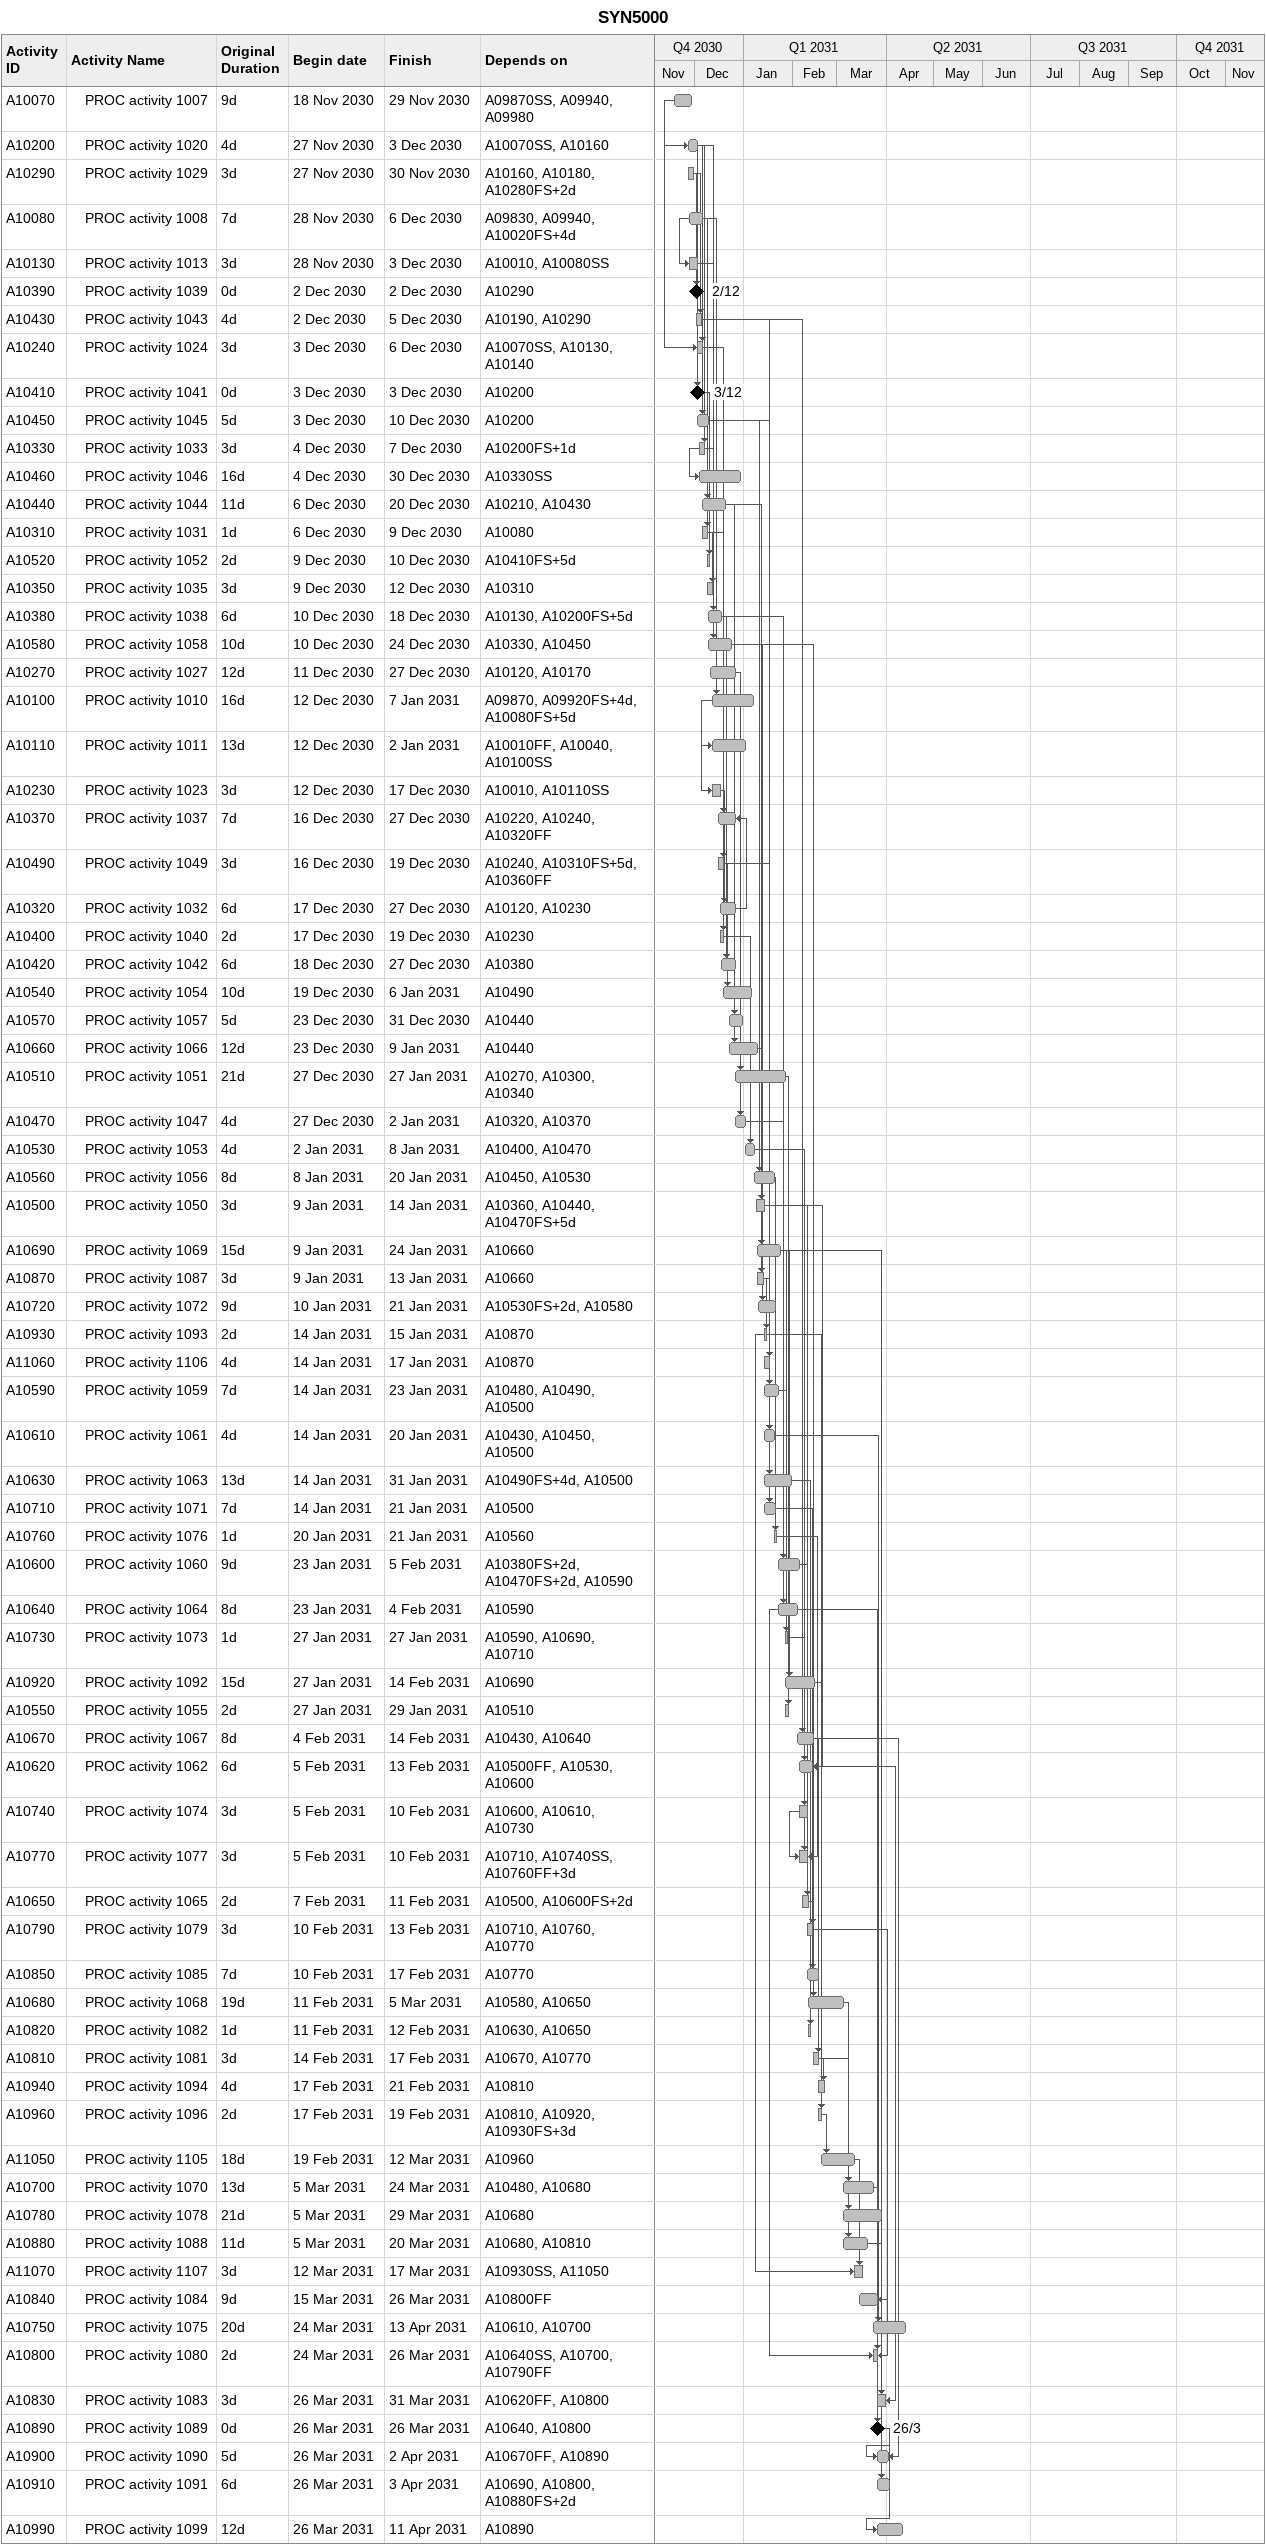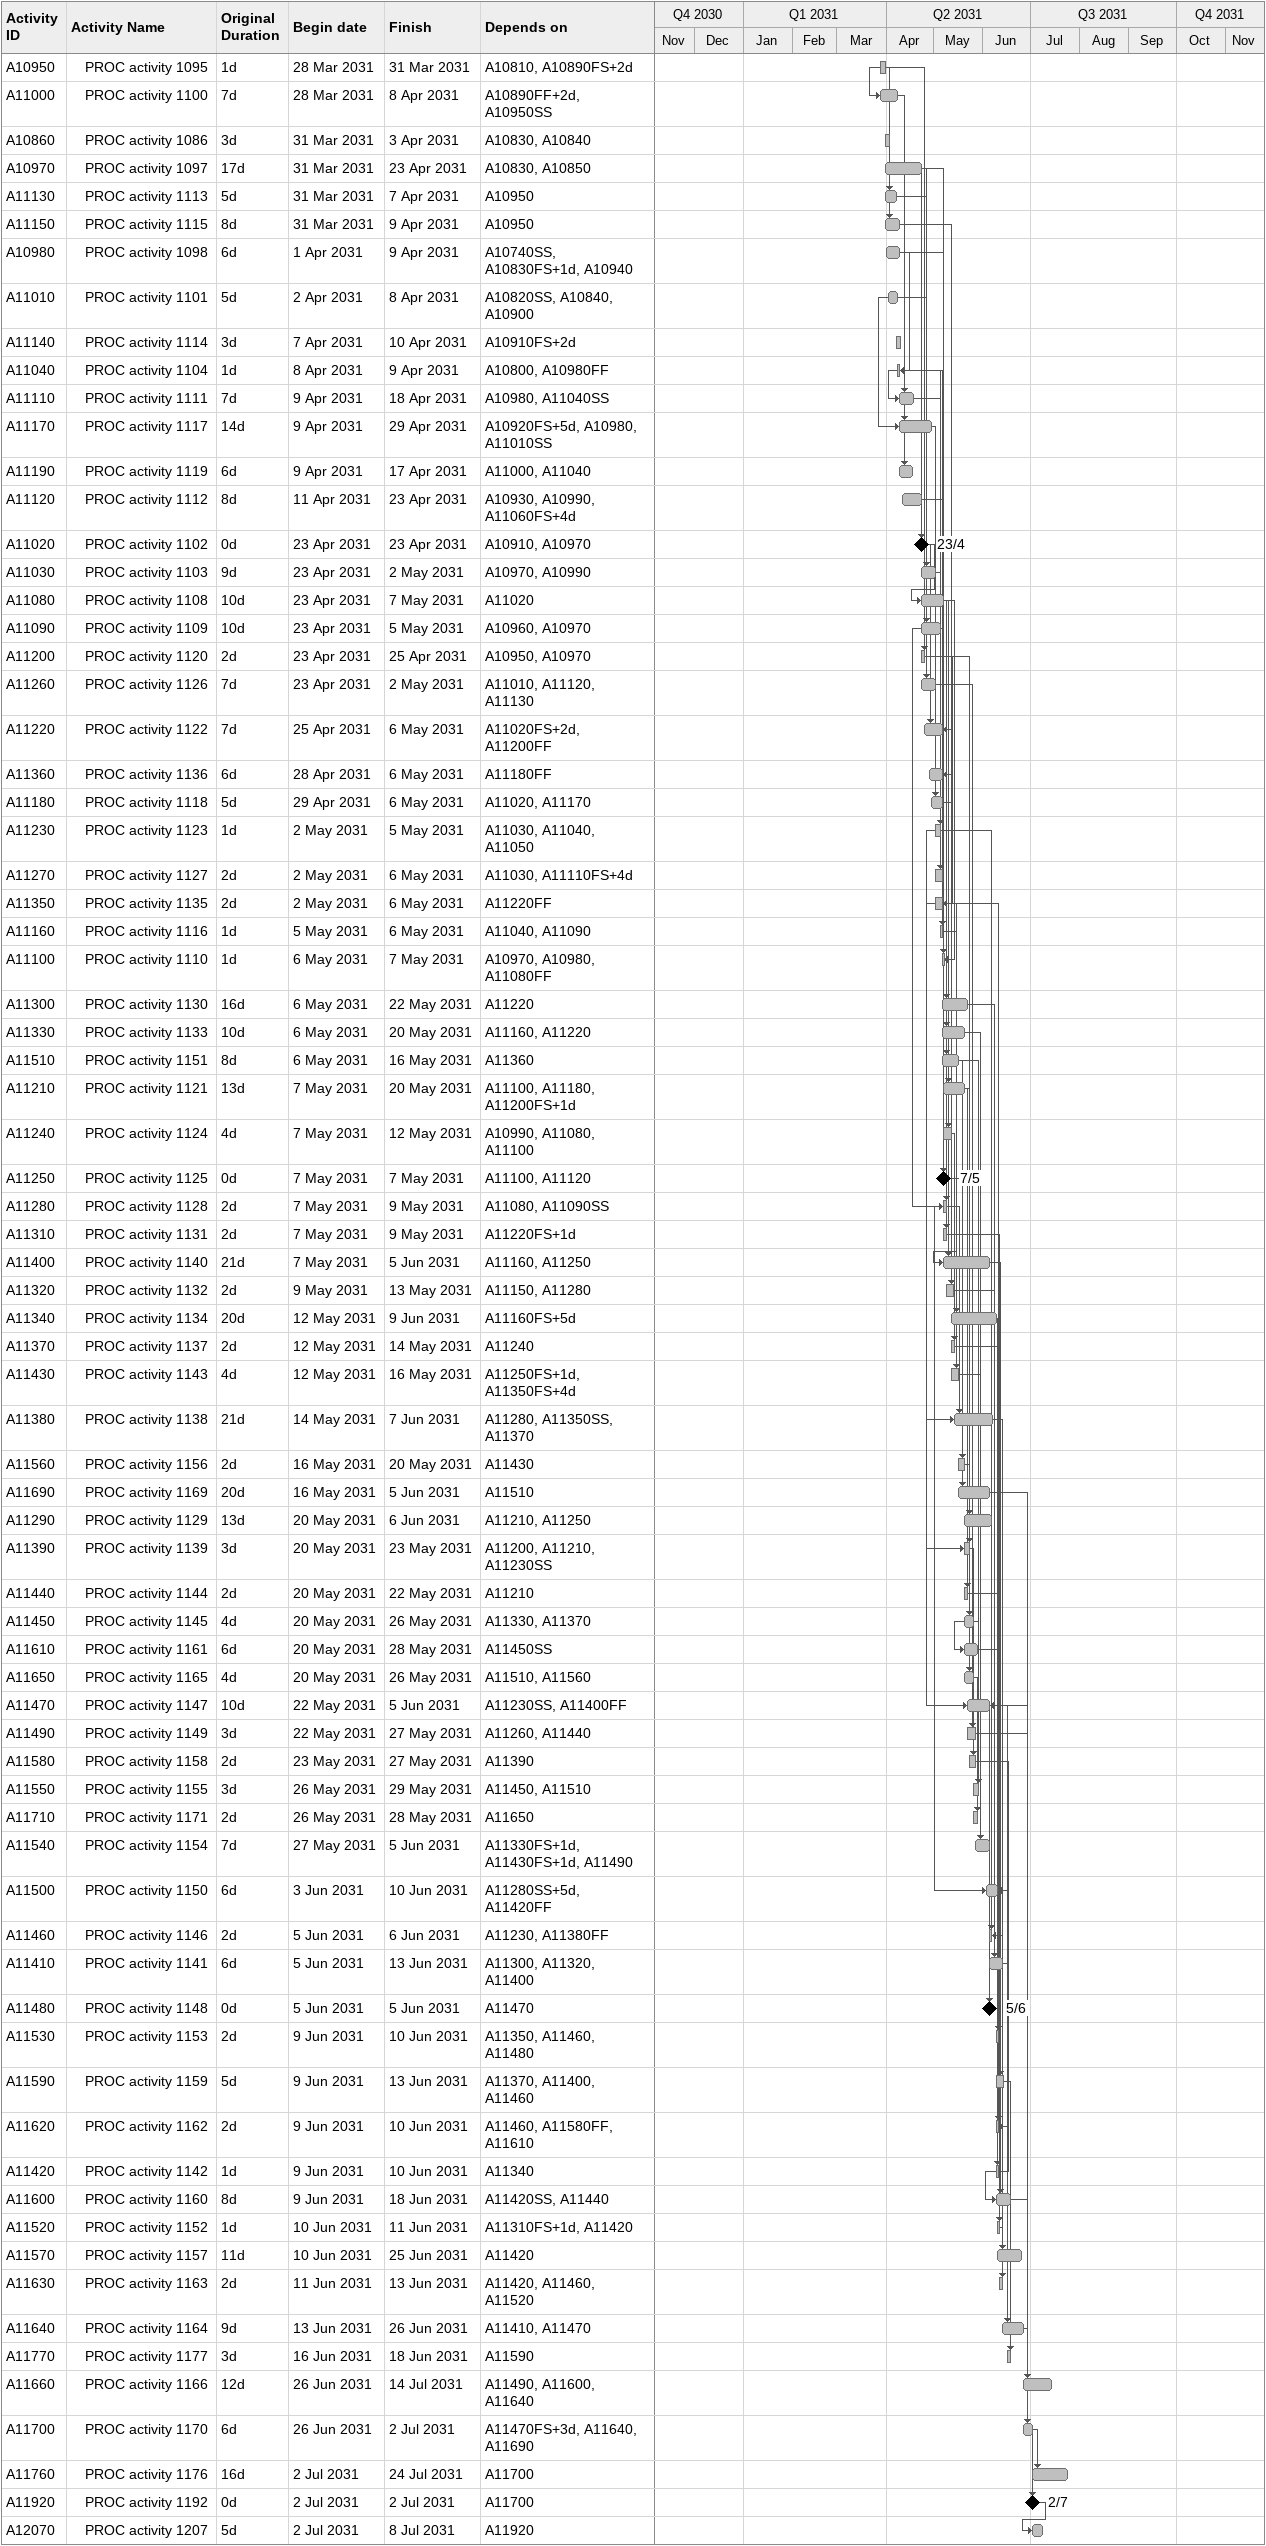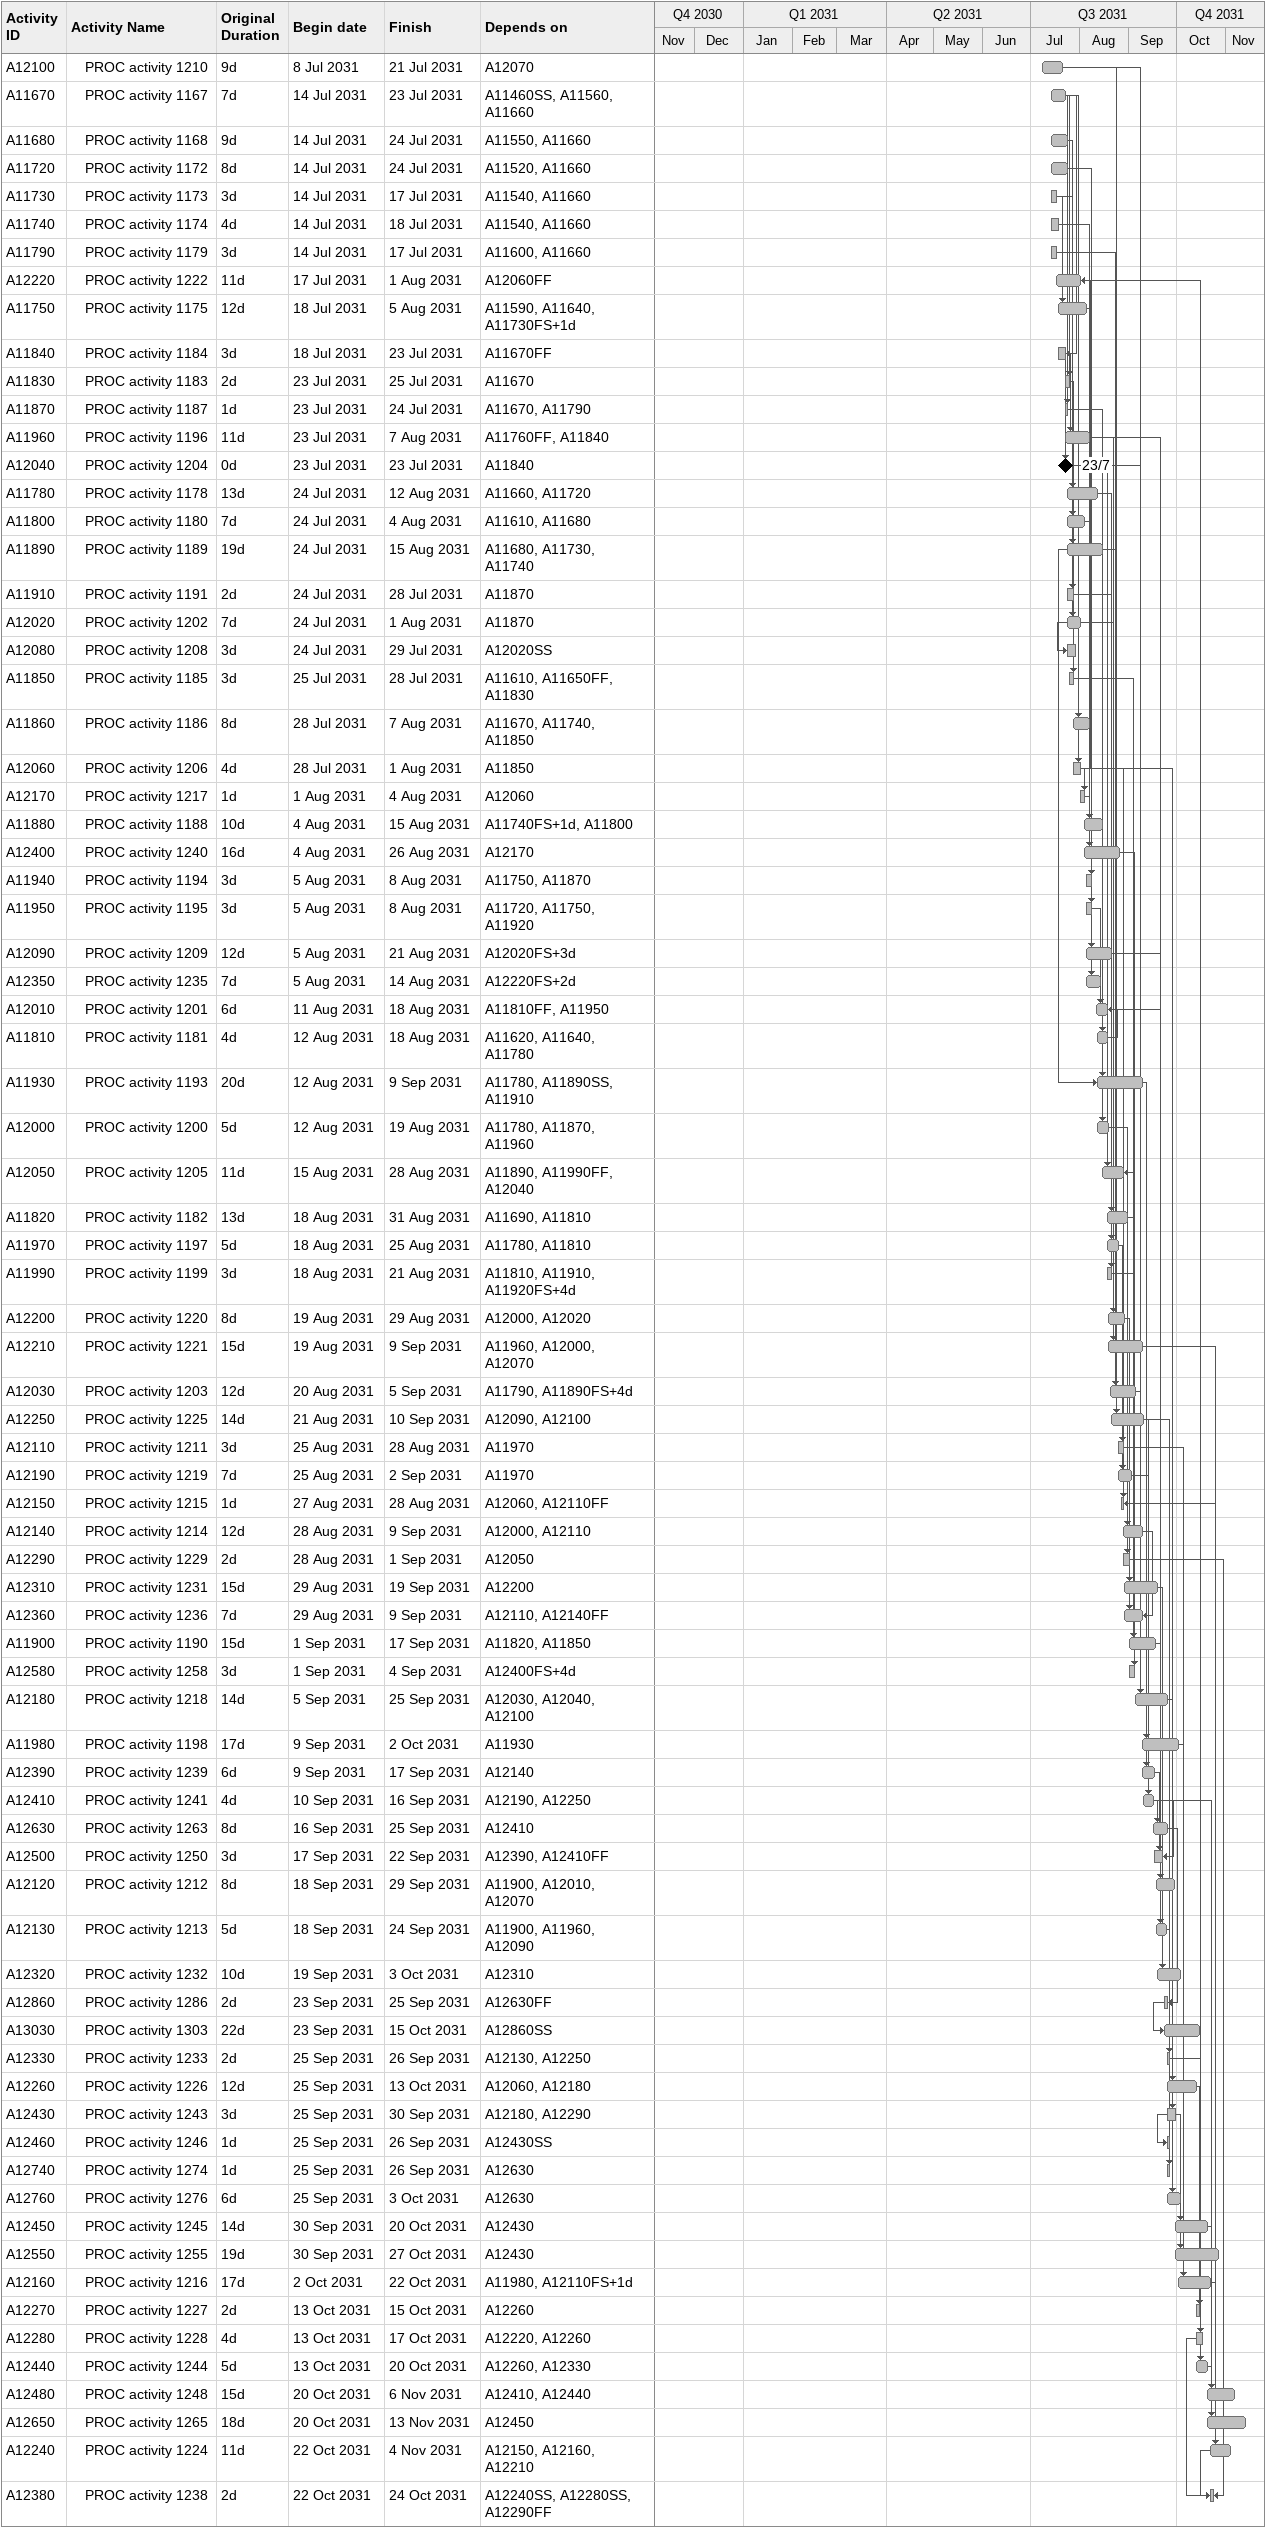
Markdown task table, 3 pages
SYN5000

| ID | Level | Task | Original duration | Start | Finish | Predecessors |
|---|---|---|---|---|---|---|
| A10070 | 2 | PROC activity 1007 | 9d | 2030-11-18 | 2030-11-29 | A09870SS, A09940, A09980 |
| A10200 | 2 | PROC activity 1020 | 4d | 2030-11-27 | 2030-12-03 | A10070SS, A10160 |
| A10290 | 2 | PROC activity 1029 | 3d | 2030-11-27 | 2030-11-30 | A10160, A10180, A10280FS+2d |
| A10080 | 2 | PROC activity 1008 | 7d | 2030-11-28 | 2030-12-06 | A09830, A09940, A10020FS+4d |
| A10130 | 2 | PROC activity 1013 | 3d | 2030-11-28 | 2030-12-03 | A10010, A10080SS |
| A10390 | 2 | PROC activity 1039 | 0d | 2030-12-02 | 2030-12-02 | A10290 |
| A10430 | 2 | PROC activity 1043 | 4d | 2030-12-02 | 2030-12-05 | A10190, A10290 |
| A10240 | 2 | PROC activity 1024 | 3d | 2030-12-03 | 2030-12-06 | A10070SS, A10130, A10140 |
| A10410 | 2 | PROC activity 1041 | 0d | 2030-12-03 | 2030-12-03 | A10200 |
| A10450 | 2 | PROC activity 1045 | 5d | 2030-12-03 | 2030-12-10 | A10200 |
| A10330 | 2 | PROC activity 1033 | 3d | 2030-12-04 | 2030-12-07 | A10200FS+1d |
| A10460 | 2 | PROC activity 1046 | 16d | 2030-12-04 | 2030-12-30 | A10330SS |
| A10440 | 2 | PROC activity 1044 | 11d | 2030-12-06 | 2030-12-20 | A10210, A10430 |
| A10310 | 2 | PROC activity 1031 | 1d | 2030-12-06 | 2030-12-09 | A10080 |
| A10520 | 2 | PROC activity 1052 | 2d | 2030-12-09 | 2030-12-10 | A10410FS+5d |
| A10350 | 2 | PROC activity 1035 | 3d | 2030-12-09 | 2030-12-12 | A10310 |
| A10380 | 2 | PROC activity 1038 | 6d | 2030-12-10 | 2030-12-18 | A10130, A10200FS+5d |
| A10580 | 2 | PROC activity 1058 | 10d | 2030-12-10 | 2030-12-24 | A10330, A10450 |
| A10270 | 2 | PROC activity 1027 | 12d | 2030-12-11 | 2030-12-27 | A10120, A10170 |
| A10100 | 2 | PROC activity 1010 | 16d | 2030-12-12 | 2031-01-07 | A09870, A09920FS+4d, A10080FS+5d |
| A10110 | 2 | PROC activity 1011 | 13d | 2030-12-12 | 2031-01-02 | A10010FF, A10040, A10100SS |
| A10230 | 2 | PROC activity 1023 | 3d | 2030-12-12 | 2030-12-17 | A10010, A10110SS |
| A10370 | 2 | PROC activity 1037 | 7d | 2030-12-16 | 2030-12-27 | A10220, A10240, A10320FF |
| A10490 | 2 | PROC activity 1049 | 3d | 2030-12-16 | 2030-12-19 | A10240, A10310FS+5d, A10360FF |
| A10320 | 2 | PROC activity 1032 | 6d | 2030-12-17 | 2030-12-27 | A10120, A10230 |
| A10400 | 2 | PROC activity 1040 | 2d | 2030-12-17 | 2030-12-19 | A10230 |
| A10420 | 2 | PROC activity 1042 | 6d | 2030-12-18 | 2030-12-27 | A10380 |
| A10540 | 2 | PROC activity 1054 | 10d | 2030-12-19 | 2031-01-06 | A10490 |
| A10570 | 2 | PROC activity 1057 | 5d | 2030-12-23 | 2030-12-31 | A10440 |
| A10660 | 2 | PROC activity 1066 | 12d | 2030-12-23 | 2031-01-09 | A10440 |
| A10510 | 2 | PROC activity 1051 | 21d | 2030-12-27 | 2031-01-27 | A10270, A10300, A10340 |
| A10470 | 2 | PROC activity 1047 | 4d | 2030-12-27 | 2031-01-02 | A10320, A10370 |
| A10530 | 2 | PROC activity 1053 | 4d | 2031-01-02 | 2031-01-08 | A10400, A10470 |
| A10560 | 2 | PROC activity 1056 | 8d | 2031-01-08 | 2031-01-20 | A10450, A10530 |
| A10500 | 2 | PROC activity 1050 | 3d | 2031-01-09 | 2031-01-14 | A10360, A10440, A10470FS+5d |
| A10690 | 2 | PROC activity 1069 | 15d | 2031-01-09 | 2031-01-24 | A10660 |
| A10870 | 2 | PROC activity 1087 | 3d | 2031-01-09 | 2031-01-13 | A10660 |
| A10720 | 2 | PROC activity 1072 | 9d | 2031-01-10 | 2031-01-21 | A10530FS+2d, A10580 |
| A10930 | 2 | PROC activity 1093 | 2d | 2031-01-14 | 2031-01-15 | A10870 |
| A11060 | 2 | PROC activity 1106 | 4d | 2031-01-14 | 2031-01-17 | A10870 |
| A10590 | 2 | PROC activity 1059 | 7d | 2031-01-14 | 2031-01-23 | A10480, A10490, A10500 |
| A10610 | 2 | PROC activity 1061 | 4d | 2031-01-14 | 2031-01-20 | A10430, A10450, A10500 |
| A10630 | 2 | PROC activity 1063 | 13d | 2031-01-14 | 2031-01-31 | A10490FS+4d, A10500 |
| A10710 | 2 | PROC activity 1071 | 7d | 2031-01-14 | 2031-01-21 | A10500 |
| A10760 | 2 | PROC activity 1076 | 1d | 2031-01-20 | 2031-01-21 | A10560 |
| A10600 | 2 | PROC activity 1060 | 9d | 2031-01-23 | 2031-02-05 | A10380FS+2d, A10470FS+2d, A10590 |
| A10640 | 2 | PROC activity 1064 | 8d | 2031-01-23 | 2031-02-04 | A10590 |
| A10730 | 2 | PROC activity 1073 | 1d | 2031-01-27 | 2031-01-27 | A10590, A10690, A10710 |
| A10920 | 2 | PROC activity 1092 | 15d | 2031-01-27 | 2031-02-14 | A10690 |
| A10550 | 2 | PROC activity 1055 | 2d | 2031-01-27 | 2031-01-29 | A10510 |
| A10670 | 2 | PROC activity 1067 | 8d | 2031-02-04 | 2031-02-14 | A10430, A10640 |
| A10620 | 2 | PROC activity 1062 | 6d | 2031-02-05 | 2031-02-13 | A10500FF, A10530, A10600 |
| A10740 | 2 | PROC activity 1074 | 3d | 2031-02-05 | 2031-02-10 | A10600, A10610, A10730 |
| A10770 | 2 | PROC activity 1077 | 3d | 2031-02-05 | 2031-02-10 | A10710, A10740SS, A10760FF+3d |
| A10650 | 2 | PROC activity 1065 | 2d | 2031-02-07 | 2031-02-11 | A10500, A10600FS+2d |
| A10790 | 2 | PROC activity 1079 | 3d | 2031-02-10 | 2031-02-13 | A10710, A10760, A10770 |
| A10850 | 2 | PROC activity 1085 | 7d | 2031-02-10 | 2031-02-17 | A10770 |
| A10680 | 2 | PROC activity 1068 | 19d | 2031-02-11 | 2031-03-05 | A10580, A10650 |
| A10820 | 2 | PROC activity 1082 | 1d | 2031-02-11 | 2031-02-12 | A10630, A10650 |
| A10810 | 2 | PROC activity 1081 | 3d | 2031-02-14 | 2031-02-17 | A10670, A10770 |
| A10940 | 2 | PROC activity 1094 | 4d | 2031-02-17 | 2031-02-21 | A10810 |
| A10960 | 2 | PROC activity 1096 | 2d | 2031-02-17 | 2031-02-19 | A10810, A10920, A10930FS+3d |
| A11050 | 2 | PROC activity 1105 | 18d | 2031-02-19 | 2031-03-12 | A10960 |
| A10700 | 2 | PROC activity 1070 | 13d | 2031-03-05 | 2031-03-24 | A10480, A10680 |
| A10780 | 2 | PROC activity 1078 | 21d | 2031-03-05 | 2031-03-29 | A10680 |
| A10880 | 2 | PROC activity 1088 | 11d | 2031-03-05 | 2031-03-20 | A10680, A10810 |
| A11070 | 2 | PROC activity 1107 | 3d | 2031-03-12 | 2031-03-17 | A10930SS, A11050 |
| A10840 | 2 | PROC activity 1084 | 9d | 2031-03-15 | 2031-03-26 | A10800FF |
| A10750 | 2 | PROC activity 1075 | 20d | 2031-03-24 | 2031-04-13 | A10610, A10700 |
| A10800 | 2 | PROC activity 1080 | 2d | 2031-03-24 | 2031-03-26 | A10640SS, A10700, A10790FF |
| A10830 | 2 | PROC activity 1083 | 3d | 2031-03-26 | 2031-03-31 | A10620FF, A10800 |
| A10890 | 2 | PROC activity 1089 | 0d | 2031-03-26 | 2031-03-26 | A10640, A10800 |
| A10900 | 2 | PROC activity 1090 | 5d | 2031-03-26 | 2031-04-02 | A10670FF, A10890 |
| A10910 | 2 | PROC activity 1091 | 6d | 2031-03-26 | 2031-04-03 | A10690, A10800, A10880FS+2d |
| A10990 | 2 | PROC activity 1099 | 12d | 2031-03-26 | 2031-04-11 | A10890 |
| A10950 | 2 | PROC activity 1095 | 1d | 2031-03-28 | 2031-03-31 | A10810, A10890FS+2d |
| A11000 | 2 | PROC activity 1100 | 7d | 2031-03-28 | 2031-04-08 | A10890FF+2d, A10950SS |
| A10860 | 2 | PROC activity 1086 | 3d | 2031-03-31 | 2031-04-03 | A10830, A10840 |
| A10970 | 2 | PROC activity 1097 | 17d | 2031-03-31 | 2031-04-23 | A10830, A10850 |
| A11130 | 2 | PROC activity 1113 | 5d | 2031-03-31 | 2031-04-07 | A10950 |
| A11150 | 2 | PROC activity 1115 | 8d | 2031-03-31 | 2031-04-09 | A10950 |
| A10980 | 2 | PROC activity 1098 | 6d | 2031-04-01 | 2031-04-09 | A10740SS, A10830FS+1d, A10940 |
| A11010 | 2 | PROC activity 1101 | 5d | 2031-04-02 | 2031-04-08 | A10820SS, A10840, A10900 |
| A11140 | 2 | PROC activity 1114 | 3d | 2031-04-07 | 2031-04-10 | A10910FS+2d |
| A11040 | 2 | PROC activity 1104 | 1d | 2031-04-08 | 2031-04-09 | A10800, A10980FF |
| A11110 | 2 | PROC activity 1111 | 7d | 2031-04-09 | 2031-04-18 | A10980, A11040SS |
| A11170 | 2 | PROC activity 1117 | 14d | 2031-04-09 | 2031-04-29 | A10920FS+5d, A10980, A11010SS |
| A11190 | 2 | PROC activity 1119 | 6d | 2031-04-09 | 2031-04-17 | A11000, A11040 |
| A11120 | 2 | PROC activity 1112 | 8d | 2031-04-11 | 2031-04-23 | A10930, A10990, A11060FS+4d |
| A11020 | 2 | PROC activity 1102 | 0d | 2031-04-23 | 2031-04-23 | A10910, A10970 |
| A11030 | 2 | PROC activity 1103 | 9d | 2031-04-23 | 2031-05-02 | A10970, A10990 |
| A11080 | 2 | PROC activity 1108 | 10d | 2031-04-23 | 2031-05-07 | A11020 |
| A11090 | 2 | PROC activity 1109 | 10d | 2031-04-23 | 2031-05-05 | A10960, A10970 |
| A11200 | 2 | PROC activity 1120 | 2d | 2031-04-23 | 2031-04-25 | A10950, A10970 |
| A11260 | 2 | PROC activity 1126 | 7d | 2031-04-23 | 2031-05-02 | A11010, A11120, A11130 |
| A11220 | 2 | PROC activity 1122 | 7d | 2031-04-25 | 2031-05-06 | A11020FS+2d, A11200FF |
| A11360 | 2 | PROC activity 1136 | 6d | 2031-04-28 | 2031-05-06 | A11180FF |
| A11180 | 2 | PROC activity 1118 | 5d | 2031-04-29 | 2031-05-06 | A11020, A11170 |
| A11230 | 2 | PROC activity 1123 | 1d | 2031-05-02 | 2031-05-05 | A11030, A11040, A11050 |
| A11270 | 2 | PROC activity 1127 | 2d | 2031-05-02 | 2031-05-06 | A11030, A11110FS+4d |
| A11350 | 2 | PROC activity 1135 | 2d | 2031-05-02 | 2031-05-06 | A11220FF |
| A11160 | 2 | PROC activity 1116 | 1d | 2031-05-05 | 2031-05-06 | A11040, A11090 |
| A11100 | 2 | PROC activity 1110 | 1d | 2031-05-06 | 2031-05-07 | A10970, A10980, A11080FF |
| A11300 | 2 | PROC activity 1130 | 16d | 2031-05-06 | 2031-05-22 | A11220 |
| A11330 | 2 | PROC activity 1133 | 10d | 2031-05-06 | 2031-05-20 | A11160, A11220 |
| A11510 | 2 | PROC activity 1151 | 8d | 2031-05-06 | 2031-05-16 | A11360 |
| A11210 | 2 | PROC activity 1121 | 13d | 2031-05-07 | 2031-05-20 | A11100, A11180, A11200FS+1d |
| A11240 | 2 | PROC activity 1124 | 4d | 2031-05-07 | 2031-05-12 | A10990, A11080, A11100 |
| A11250 | 2 | PROC activity 1125 | 0d | 2031-05-07 | 2031-05-07 | A11100, A11120 |
| A11280 | 2 | PROC activity 1128 | 2d | 2031-05-07 | 2031-05-09 | A11080, A11090SS |
| A11310 | 2 | PROC activity 1131 | 2d | 2031-05-07 | 2031-05-09 | A11220FS+1d |
| A11400 | 2 | PROC activity 1140 | 21d | 2031-05-07 | 2031-06-05 | A11160, A11250 |
| A11320 | 2 | PROC activity 1132 | 2d | 2031-05-09 | 2031-05-13 | A11150, A11280 |
| A11340 | 2 | PROC activity 1134 | 20d | 2031-05-12 | 2031-06-09 | A11160FS+5d |
| A11370 | 2 | PROC activity 1137 | 2d | 2031-05-12 | 2031-05-14 | A11240 |
| A11430 | 2 | PROC activity 1143 | 4d | 2031-05-12 | 2031-05-16 | A11250FS+1d, A11350FS+4d |
| A11380 | 2 | PROC activity 1138 | 21d | 2031-05-14 | 2031-06-07 | A11280, A11350SS, A11370 |
| A11560 | 2 | PROC activity 1156 | 2d | 2031-05-16 | 2031-05-20 | A11430 |
| A11690 | 2 | PROC activity 1169 | 20d | 2031-05-16 | 2031-06-05 | A11510 |
| A11290 | 2 | PROC activity 1129 | 13d | 2031-05-20 | 2031-06-06 | A11210, A11250 |
| A11390 | 2 | PROC activity 1139 | 3d | 2031-05-20 | 2031-05-23 | A11200, A11210, A11230SS |
| A11440 | 2 | PROC activity 1144 | 2d | 2031-05-20 | 2031-05-22 | A11210 |
| A11450 | 2 | PROC activity 1145 | 4d | 2031-05-20 | 2031-05-26 | A11330, A11370 |
| A11610 | 2 | PROC activity 1161 | 6d | 2031-05-20 | 2031-05-28 | A11450SS |
| A11650 | 2 | PROC activity 1165 | 4d | 2031-05-20 | 2031-05-26 | A11510, A11560 |
| A11470 | 2 | PROC activity 1147 | 10d | 2031-05-22 | 2031-06-05 | A11230SS, A11400FF |
| A11490 | 2 | PROC activity 1149 | 3d | 2031-05-22 | 2031-05-27 | A11260, A11440 |
| A11580 | 2 | PROC activity 1158 | 2d | 2031-05-23 | 2031-05-27 | A11390 |
| A11550 | 2 | PROC activity 1155 | 3d | 2031-05-26 | 2031-05-29 | A11450, A11510 |
| A11710 | 2 | PROC activity 1171 | 2d | 2031-05-26 | 2031-05-28 | A11650 |
| A11540 | 2 | PROC activity 1154 | 7d | 2031-05-27 | 2031-06-05 | A11330FS+1d, A11430FS+1d, A11490 |
| A11500 | 2 | PROC activity 1150 | 6d | 2031-06-03 | 2031-06-10 | A11280SS+5d, A11420FF |
| A11460 | 2 | PROC activity 1146 | 2d | 2031-06-05 | 2031-06-06 | A11230, A11380FF |
| A11410 | 2 | PROC activity 1141 | 6d | 2031-06-05 | 2031-06-13 | A11300, A11320, A11400 |
| A11480 | 2 | PROC activity 1148 | 0d | 2031-06-05 | 2031-06-05 | A11470 |
| A11530 | 2 | PROC activity 1153 | 2d | 2031-06-09 | 2031-06-10 | A11350, A11460, A11480 |
| A11590 | 2 | PROC activity 1159 | 5d | 2031-06-09 | 2031-06-13 | A11370, A11400, A11460 |
| A11620 | 2 | PROC activity 1162 | 2d | 2031-06-09 | 2031-06-10 | A11460, A11580FF, A11610 |
| A11420 | 2 | PROC activity 1142 | 1d | 2031-06-09 | 2031-06-10 | A11340 |
| A11600 | 2 | PROC activity 1160 | 8d | 2031-06-09 | 2031-06-18 | A11420SS, A11440 |
| A11520 | 2 | PROC activity 1152 | 1d | 2031-06-10 | 2031-06-11 | A11310FS+1d, A11420 |
| A11570 | 2 | PROC activity 1157 | 11d | 2031-06-10 | 2031-06-25 | A11420 |
| A11630 | 2 | PROC activity 1163 | 2d | 2031-06-11 | 2031-06-13 | A11420, A11460, A11520 |
| A11640 | 2 | PROC activity 1164 | 9d | 2031-06-13 | 2031-06-26 | A11410, A11470 |
| A11770 | 2 | PROC activity 1177 | 3d | 2031-06-16 | 2031-06-18 | A11590 |
| A11660 | 2 | PROC activity 1166 | 12d | 2031-06-26 | 2031-07-14 | A11490, A11600, A11640 |
| A11700 | 2 | PROC activity 1170 | 6d | 2031-06-26 | 2031-07-02 | A11470FS+3d, A11640, A11690 |
| A11760 | 2 | PROC activity 1176 | 16d | 2031-07-02 | 2031-07-24 | A11700 |
| A11920 | 2 | PROC activity 1192 | 0d | 2031-07-02 | 2031-07-02 | A11700 |
| A12070 | 2 | PROC activity 1207 | 5d | 2031-07-02 | 2031-07-08 | A11920 |
| A12100 | 2 | PROC activity 1210 | 9d | 2031-07-08 | 2031-07-21 | A12070 |
| A11670 | 2 | PROC activity 1167 | 7d | 2031-07-14 | 2031-07-23 | A11460SS, A11560, A11660 |
| A11680 | 2 | PROC activity 1168 | 9d | 2031-07-14 | 2031-07-24 | A11550, A11660 |
| A11720 | 2 | PROC activity 1172 | 8d | 2031-07-14 | 2031-07-24 | A11520, A11660 |
| A11730 | 2 | PROC activity 1173 | 3d | 2031-07-14 | 2031-07-17 | A11540, A11660 |
| A11740 | 2 | PROC activity 1174 | 4d | 2031-07-14 | 2031-07-18 | A11540, A11660 |
| A11790 | 2 | PROC activity 1179 | 3d | 2031-07-14 | 2031-07-17 | A11600, A11660 |
| A12220 | 2 | PROC activity 1222 | 11d | 2031-07-17 | 2031-08-01 | A12060FF |
| A11750 | 2 | PROC activity 1175 | 12d | 2031-07-18 | 2031-08-05 | A11590, A11640, A11730FS+1d |
| A11840 | 2 | PROC activity 1184 | 3d | 2031-07-18 | 2031-07-23 | A11670FF |
| A11830 | 2 | PROC activity 1183 | 2d | 2031-07-23 | 2031-07-25 | A11670 |
| A11870 | 2 | PROC activity 1187 | 1d | 2031-07-23 | 2031-07-24 | A11670, A11790 |
| A11960 | 2 | PROC activity 1196 | 11d | 2031-07-23 | 2031-08-07 | A11760FF, A11840 |
| A12040 | 2 | PROC activity 1204 | 0d | 2031-07-23 | 2031-07-23 | A11840 |
| A11780 | 2 | PROC activity 1178 | 13d | 2031-07-24 | 2031-08-12 | A11660, A11720 |
| A11800 | 2 | PROC activity 1180 | 7d | 2031-07-24 | 2031-08-04 | A11610, A11680 |
| A11890 | 2 | PROC activity 1189 | 19d | 2031-07-24 | 2031-08-15 | A11680, A11730, A11740 |
| A11910 | 2 | PROC activity 1191 | 2d | 2031-07-24 | 2031-07-28 | A11870 |
| A12020 | 2 | PROC activity 1202 | 7d | 2031-07-24 | 2031-08-01 | A11870 |
| A12080 | 2 | PROC activity 1208 | 3d | 2031-07-24 | 2031-07-29 | A12020SS |
| A11850 | 2 | PROC activity 1185 | 3d | 2031-07-25 | 2031-07-28 | A11610, A11650FF, A11830 |
| A11860 | 2 | PROC activity 1186 | 8d | 2031-07-28 | 2031-08-07 | A11670, A11740, A11850 |
| A12060 | 2 | PROC activity 1206 | 4d | 2031-07-28 | 2031-08-01 | A11850 |
| A12170 | 2 | PROC activity 1217 | 1d | 2031-08-01 | 2031-08-04 | A12060 |
| A11880 | 2 | PROC activity 1188 | 10d | 2031-08-04 | 2031-08-15 | A11740FS+1d, A11800 |
| A12400 | 2 | PROC activity 1240 | 16d | 2031-08-04 | 2031-08-26 | A12170 |
| A11940 | 2 | PROC activity 1194 | 3d | 2031-08-05 | 2031-08-08 | A11750, A11870 |
| A11950 | 2 | PROC activity 1195 | 3d | 2031-08-05 | 2031-08-08 | A11720, A11750, A11920 |
| A12090 | 2 | PROC activity 1209 | 12d | 2031-08-05 | 2031-08-21 | A12020FS+3d |
| A12350 | 2 | PROC activity 1235 | 7d | 2031-08-05 | 2031-08-14 | A12220FS+2d |
| A12010 | 2 | PROC activity 1201 | 6d | 2031-08-11 | 2031-08-18 | A11810FF, A11950 |
| A11810 | 2 | PROC activity 1181 | 4d | 2031-08-12 | 2031-08-18 | A11620, A11640, A11780 |
| A11930 | 2 | PROC activity 1193 | 20d | 2031-08-12 | 2031-09-09 | A11780, A11890SS, A11910 |
| A12000 | 2 | PROC activity 1200 | 5d | 2031-08-12 | 2031-08-19 | A11780, A11870, A11960 |
| A12050 | 2 | PROC activity 1205 | 11d | 2031-08-15 | 2031-08-28 | A11890, A11990FF, A12040 |
| A11820 | 2 | PROC activity 1182 | 13d | 2031-08-18 | 2031-08-31 | A11690, A11810 |
| A11970 | 2 | PROC activity 1197 | 5d | 2031-08-18 | 2031-08-25 | A11780, A11810 |
| A11990 | 2 | PROC activity 1199 | 3d | 2031-08-18 | 2031-08-21 | A11810, A11910, A11920FS+4d |
| A12200 | 2 | PROC activity 1220 | 8d | 2031-08-19 | 2031-08-29 | A12000, A12020 |
| A12210 | 2 | PROC activity 1221 | 15d | 2031-08-19 | 2031-09-09 | A11960, A12000, A12070 |
| A12030 | 2 | PROC activity 1203 | 12d | 2031-08-20 | 2031-09-05 | A11790, A11890FS+4d |
| A12250 | 2 | PROC activity 1225 | 14d | 2031-08-21 | 2031-09-10 | A12090, A12100 |
| A12110 | 2 | PROC activity 1211 | 3d | 2031-08-25 | 2031-08-28 | A11970 |
| A12190 | 2 | PROC activity 1219 | 7d | 2031-08-25 | 2031-09-02 | A11970 |
| A12150 | 2 | PROC activity 1215 | 1d | 2031-08-27 | 2031-08-28 | A12060, A12110FF |
| A12140 | 2 | PROC activity 1214 | 12d | 2031-08-28 | 2031-09-09 | A12000, A12110 |
| A12290 | 2 | PROC activity 1229 | 2d | 2031-08-28 | 2031-09-01 | A12050 |
| A12310 | 2 | PROC activity 1231 | 15d | 2031-08-29 | 2031-09-19 | A12200 |
| A12360 | 2 | PROC activity 1236 | 7d | 2031-08-29 | 2031-09-09 | A12110, A12140FF |
| A11900 | 2 | PROC activity 1190 | 15d | 2031-09-01 | 2031-09-17 | A11820, A11850 |
| A12580 | 2 | PROC activity 1258 | 3d | 2031-09-01 | 2031-09-04 | A12400FS+4d |
| A12180 | 2 | PROC activity 1218 | 14d | 2031-09-05 | 2031-09-25 | A12030, A12040, A12100 |
| A11980 | 2 | PROC activity 1198 | 17d | 2031-09-09 | 2031-10-02 | A11930 |
| A12390 | 2 | PROC activity 1239 | 6d | 2031-09-09 | 2031-09-17 | A12140 |
| A12410 | 2 | PROC activity 1241 | 4d | 2031-09-10 | 2031-09-16 | A12190, A12250 |
| A12630 | 2 | PROC activity 1263 | 8d | 2031-09-16 | 2031-09-25 | A12410 |
| A12500 | 2 | PROC activity 1250 | 3d | 2031-09-17 | 2031-09-22 | A12390, A12410FF |
| A12120 | 2 | PROC activity 1212 | 8d | 2031-09-18 | 2031-09-29 | A11900, A12010, A12070 |
| A12130 | 2 | PROC activity 1213 | 5d | 2031-09-18 | 2031-09-24 | A11900, A11960, A12090 |
| A12320 | 2 | PROC activity 1232 | 10d | 2031-09-19 | 2031-10-03 | A12310 |
| A12860 | 2 | PROC activity 1286 | 2d | 2031-09-23 | 2031-09-25 | A12630FF |
| A13030 | 2 | PROC activity 1303 | 22d | 2031-09-23 | 2031-10-15 | A12860SS |
| A12330 | 2 | PROC activity 1233 | 2d | 2031-09-25 | 2031-09-26 | A12130, A12250 |
| A12260 | 2 | PROC activity 1226 | 12d | 2031-09-25 | 2031-10-13 | A12060, A12180 |
| A12430 | 2 | PROC activity 1243 | 3d | 2031-09-25 | 2031-09-30 | A12180, A12290 |
| A12460 | 2 | PROC activity 1246 | 1d | 2031-09-25 | 2031-09-26 | A12430SS |
| A12740 | 2 | PROC activity 1274 | 1d | 2031-09-25 | 2031-09-26 | A12630 |
| A12760 | 2 | PROC activity 1276 | 6d | 2031-09-25 | 2031-10-03 | A12630 |
| A12450 | 2 | PROC activity 1245 | 14d | 2031-09-30 | 2031-10-20 | A12430 |
| A12550 | 2 | PROC activity 1255 | 19d | 2031-09-30 | 2031-10-27 | A12430 |
| A12160 | 2 | PROC activity 1216 | 17d | 2031-10-02 | 2031-10-22 | A11980, A12110FS+1d |
| A12270 | 2 | PROC activity 1227 | 2d | 2031-10-13 | 2031-10-15 | A12260 |
| A12280 | 2 | PROC activity 1228 | 4d | 2031-10-13 | 2031-10-17 | A12220, A12260 |
| A12440 | 2 | PROC activity 1244 | 5d | 2031-10-13 | 2031-10-20 | A12260, A12330 |
| A12480 | 2 | PROC activity 1248 | 15d | 2031-10-20 | 2031-11-06 | A12410, A12440 |
| A12650 | 2 | PROC activity 1265 | 18d | 2031-10-20 | 2031-11-13 | A12450 |
| A12240 | 2 | PROC activity 1224 | 11d | 2031-10-22 | 2031-11-04 | A12150, A12160, A12210 |
| A12380 | 2 | PROC activity 1238 | 2d | 2031-10-22 | 2031-10-24 | A12240SS, A12280SS, A12290FF |
